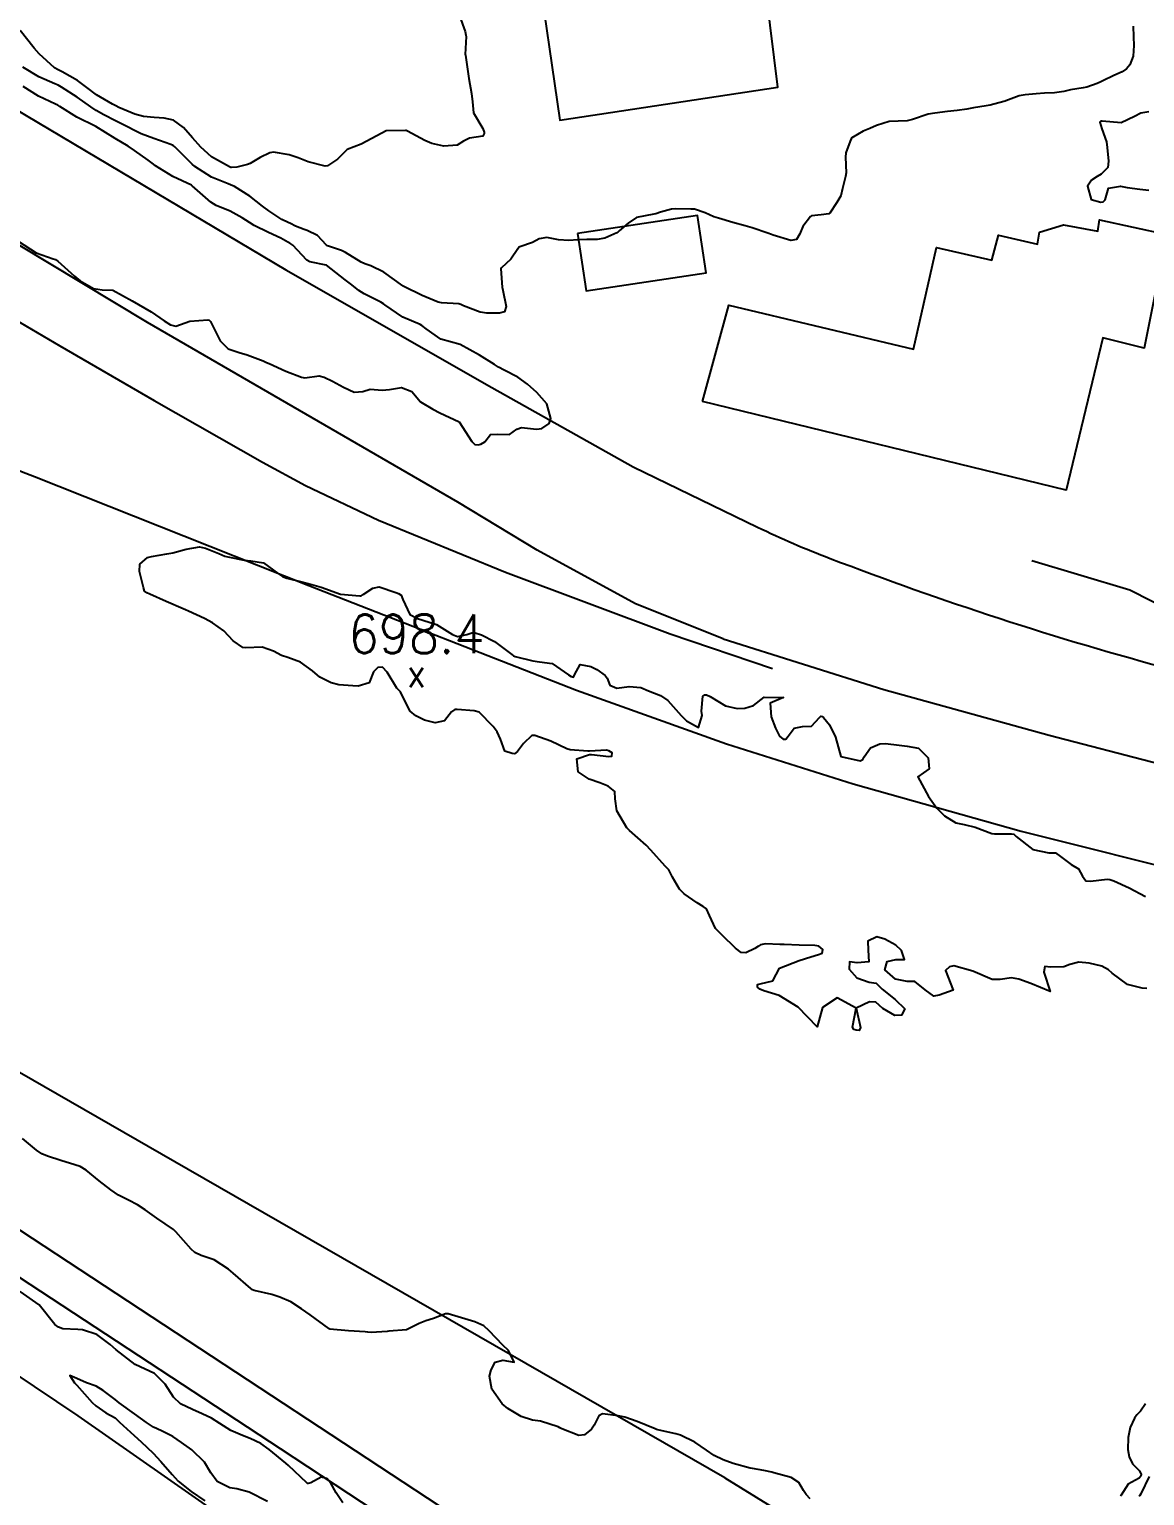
# Model space of a CAD drawing. Header units: metres. Extents: x 286371 to 293043, y 7462578 to 7466404.
# Drawn here: x 286810.2 to 286925.5, y 7465895.7 to 7466047.4 of the extents above; entities that cross this region are included whole.
import ezdxf
from ezdxf.enums import TextEntityAlignment as Align

# ---------------------------------------------------------------- set-up
doc = ezdxf.new("R2010")
doc.units = ezdxf.units.M
doc.header["$MEASUREMENT"] = 0
for name, color, linetype in [('Curvas de Nivel 1m', 11, 'Continuous'), ('Curvas de Nivel 5m', 15, 'Continuous'), ('Divisas', 45, 'Continuous'), ('Edificações', 30, 'Continuous'), ('Linha Férrea', 20, 'Continuous'), ('Pontos Cotados', 45, 'Continuous'), ('Vias primárias', 230, 'Continuous')]:
    doc.layers.add(name, color=color, linetype=linetype)
doc.styles.add('Style-STANDARD', font='STANDARD.shx')

# ---------------------------------------------------------------- blocks, each defined once
blk = doc.blocks.new('ELVTXT_147')
at = {"layer": 'Pontos Cotados', "linetype": 'Continuous', "style": 'Style-STANDARD'}
for s, height, p in [('698.4', 4, (0, 4)), ('x', 3, (0, 0))]:
    blk.add_text(s, height=height, dxfattribs=at).set_placement(p, align=Align.MIDDLE_CENTER)

msp = doc.modelspace()

# ---------------------------------------------------------------- linework, layer by layer
at = {"layer": 'Curvas de Nivel 1m', "flags": 128}
for points, elevation in [([(286854.67, 7466048.82), (286855.23, 7466047.19), (286855.32, 7466046.81), (286855.33, 7466046.7), (286855.25, 7466044.81), (286855.26, 7466044.75), (286855.55, 7466042.81), (286855.61, 7466042.35), (286855.89, 7466040.8), (286856, 7466039.92), (286856.1, 7466038.8), (286857.08, 7466037.18), (286857.21, 7466036.78), (286857.21, 7466036.65), (286857.07, 7466036.38), (286855.69, 7466036.18), (286855.06, 7466035.85), (286854.43, 7466035.45), (286853.05, 7466035.34), (286851.8, 7466035.61), (286851.06, 7466035.94), (286849.28, 7466036.9), (286849.14, 7466036.97), (286849.08, 7466036.98), (286847.07, 7466036.93), (286845.06, 7466035.87), (286844.48, 7466035.55), (286843.04, 7466034.99), (286842.03, 7466034), (286841.02, 7466033.3), (286840.76, 7466033.28), (286839.02, 7466033.73), (286837.98, 7466034.12), (286837.03, 7466034.44), (286835.42, 7466034.72), (286835.04, 7466034.67), (286834.06, 7466034.16), (286833.02, 7466033.55), (286832.74, 7466033.43), (286831.64, 7466033.18), (286831.08, 7466033.12), (286831.01, 7466033.13), (286830.86, 7466033.19), (286829.03, 7466034.24), (286827.91, 7466035.23), (286827.06, 7466036.22), (286826.12, 7466037.26), (286825.09, 7466038.02), (286824.12, 7466038.25), (286823.09, 7466038.31), (286821.98, 7466038.43), (286821.09, 7466038.67), (286819.45, 7466039.36), (286819.11, 7466039.53), (286818.78, 7466039.7), (286817.13, 7466040.67), (286816.12, 7466041.41), (286815.15, 7466042.14), (286813.57, 7466043.04), (286813.17, 7466043.24), (286812.77, 7466043.46), (286811.2, 7466044.89), (286810.69, 7466045.49), (286809.23, 7466047.3)], 699), ([(286924.29, 7466047.76), (286924.33, 7466046.65), (286924.38, 7466045.76), (286924.3, 7466044.65), (286923.95, 7466043.76), (286923.61, 7466043.33), (286923.17, 7466043.03), (286922.31, 7466042.65), (286921.16, 7466042.11), (286920.95, 7466042.01), (286920.57, 7466041.81), (286919.53, 7466041.44), (286919.15, 7466041.38), (286917.83, 7466041.17), (286917.14, 7466041), (286916.17, 7466040.85), (286915.14, 7466040.81), (286914.27, 7466040.77), (286913.13, 7466040.65), (286912.53, 7466040.54), (286911.13, 7466040.04), (286911.07, 7466040.01), (286910.92, 7466039.96), (286909.51, 7466039.58), (286909.12, 7466039.51), (286907.79, 7466039.32), (286907.11, 7466039.18), (286906.1, 7466039.04), (286905.11, 7466038.94), (286903.81, 7466038.77), (286903.1, 7466038.64), (286901.5, 7466038.11), (286901.09, 7466037.99), (286900.94, 7466037.97), (286899.09, 7466037.88), (286897.77, 7466037.48), (286897.08, 7466037.18), (286896.38, 7466036.88), (286895.23, 7466036.2), (286895.16, 7466036.11), (286895.06, 7466035.87), (286894.61, 7466034.64), (286894.56, 7466034.21), (286894.62, 7466032.6), (286894.56, 7466032.21), (286894.25, 7466030.95), (286894.08, 7466030.22), (286893.66, 7466029.52), (286892.95, 7466028.42), (286892.85, 7466028.33), (286892.05, 7466028.25), (286891.06, 7466028.15), (286890.94, 7466028.08), (286890.15, 7466027.05), (286889.85, 7466026.28), (286889.51, 7466025.68), (286888.9, 7466025.59), (286887.09, 7466026.14), (286886.91, 7466026.2), (286886.54, 7466026.33), (286884.92, 7466026.89), (286884.2, 7466027.09), (286882.93, 7466027.46), (286881.44, 7466027.9), (286880.94, 7466028.04), (286880.04, 7466028.43), (286878.95, 7466028.81), (286878.56, 7466028.84), (286876.95, 7466028.87), (286876.59, 7466028.84), (286875.43, 7466028.5), (286874.94, 7466028.34), (286874.74, 7466028.31), (286872.94, 7466027.97), (286872.09, 7466027.39), (286871.17, 7466026.57), (286871.02, 7466026.46), (286870.91, 7466026.39), (286869.68, 7466025.82), (286868.9, 7466025.68), (286867.82, 7466025.7), (286866.9, 7466025.67), (286865.95, 7466025.6), (286864.9, 7466025.67), (286863.69, 7466025.9), (286862.9, 7466025.76), (286862.21, 7466025.39), (286860.89, 7466024.94), (286860.76, 7466024.85), (286860.68, 7466024.73), (286859.95, 7466023.65), (286858.99, 7466022.75), (286858.94, 7466022.66), (286859.06, 7466020.75), (286859.12, 7466020.45), (286859.49, 7466018.74), (286859.32, 7466018.21), (286858.78, 7466018.05), (286857.49, 7466018.07), (286856.78, 7466018.16), (286855.06, 7466018.81), (286854.8, 7466018.95), (286854.59, 7466019.02), (286852.8, 7466019.12), (286852.44, 7466019.21), (286850.81, 7466019.88), (286848.9, 7466020.83), (286848.82, 7466020.87), (286848.78, 7466020.91), (286846.84, 7466022.31), (286845.48, 7466022.96), (286844.86, 7466023.16), (286844.48, 7466023.35), (286842.88, 7466024.35), (286842.44, 7466024.56), (286841.02, 7466025.02), (286840.9, 7466025.1), (286839.98, 7466026.11), (286838.92, 7466026.61), (286838.58, 7466026.72), (286837.7, 7466027.08), (286837.18, 7466027.34), (286836.93, 7466027.44), (286836.27, 7466027.76), (286834.95, 7466028.64), (286834.28, 7466029.13), (286832.97, 7466030.16), (286831.38, 7466031.18), (286830.99, 7466031.35), (286830.74, 7466031.43), (286829, 7466032.12), (286827.3, 7466033.24), (286827.02, 7466033.49), (286825.21, 7466035.27), (286825.05, 7466035.41), (286824.82, 7466035.5), (286823.06, 7466036.13), (286821.76, 7466036.63), (286821.07, 7466036.96), (286820.32, 7466037.35), (286819.08, 7466037.98), (286817.89, 7466038.59), (286817.1, 7466039.02), (286816.53, 7466039.4), (286815.12, 7466040.4), (286813.5, 7466041.45), (286813.15, 7466041.65), (286812.81, 7466041.79), (286811.16, 7466042.53), (286809.51, 7466043.51)], 698), ([(286809.02, 7466025.51), (286810.88, 7466024.3), (286812.63, 7466023.7), (286812.87, 7466023.63), (286813.13, 7466023.45), (286814.84, 7466021.91), (286815.44, 7466021.42), (286816.82, 7466020.62), (286817.72, 7466020.49), (286818.82, 7466020.43), (286820.8, 7466019.33), (286822.79, 7466018.21), (286824.13, 7466017.28), (286824.77, 7466016.86), (286825.32, 7466016.71), (286826.77, 7466017.24), (286828.63, 7466017.37), (286828.78, 7466017.35), (286828.92, 7466017.21), (286829.05, 7466016.93), (286829.91, 7466015.2), (286830.73, 7466014.39), (286831.89, 7466014), (286832.71, 7466013.77), (286834.35, 7466013.13), (286834.7, 7466012.98), (286834.96, 7466012.86), (286836.69, 7466012.06), (286838.31, 7466011.44), (286838.68, 7466011.39), (286840.13, 7466011.59), (286840.68, 7466011.44), (286841.52, 7466011.02), (286842.66, 7466010.4), (286843.76, 7466009.88), (286844.66, 7466009.97), (286845.41, 7466010.21), (286846.66, 7466010.11), (286847.41, 7466010.18), (286848.67, 7466010.37), (286849.74, 7466009.97), (286850.64, 7466008.88), (286851.89, 7466008.12), (286852.63, 7466007.74), (286854.61, 7466006.81), (286855.94, 7466004.79), (286856.25, 7466004.47), (286856.58, 7466004.44), (286856.86, 7466004.5), (286857.28, 7466004.77), (286857.86, 7466005.5), (286858.6, 7466005.56), (286859.82, 7466005.51), (286860.6, 7466006.06), (286861.08, 7466006.25), (286862.6, 7466006.05), (286863.17, 7466006.12), (286863.93, 7466006.67), (286864.11, 7466007.18), (286863.67, 7466008.68), (286862.66, 7466009.85), (286861.69, 7466010.71), (286860.68, 7466011.43), (286859.26, 7466012.18), (286858.7, 7466012.48), (286858.26, 7466012.76), (286856.72, 7466013.72), (286854.73, 7466014.81), (286852.74, 7466015.38), (286851.2, 7466016.43), (286850.76, 7466016.78), (286850.59, 7466016.88), (286848.78, 7466017.64), (286846.93, 7466018.93), (286846.8, 7466019.04), (286846.53, 7466019.21), (286844.81, 7466020.06), (286844.25, 7466020.41), (286843.53, 7466020.99), (286842.83, 7466021.51), (286840.91, 7466023.03), (286840.88, 7466023.05), (286839.18, 7466023.37), (286838.87, 7466023.54), (286837.44, 7466025.09), (286837.1, 7466025.3), (286836.9, 7466025.41), (286836.2, 7466025.81), (286834.91, 7466026.4), (286833.41, 7466027.15), (286832.93, 7466027.44), (286832.17, 7466027.94), (286830.95, 7466028.63), (286829.49, 7466029.21), (286828.96, 7466029.54), (286827.01, 7466031.24), (286826.98, 7466031.27), (286826.93, 7466031.3), (286825, 7466032.21), (286823.24, 7466033.3), (286823.02, 7466033.47), (286822.46, 7466033.88), (286821.04, 7466034.9), (286820.4, 7466035.34), (286819.06, 7466036.15), (286817.07, 7466037.39), (286815.09, 7466038.33), (286813.35, 7466039.45), (286813.12, 7466039.6), (286812.87, 7466039.7), (286811.13, 7466040.5), (286809.54, 7466041.51)], 697), ([(286925.93, 7466038.91), (286925.1, 7466038.76), (286924.45, 7466038.4), (286923.08, 7466037.77), (286921.09, 7466037.93), (286920.97, 7466037.92), (286920.86, 7466037.81), (286921.07, 7466037.14), (286921.55, 7466035.8), (286921.62, 7466035.22), (286921.76, 7466033.79), (286921.67, 7466033.14), (286921, 7466032.46), (286920.59, 7466032.22), (286920.01, 7466031.82), (286919.59, 7466031.22), (286919.98, 7466029.82), (286920.96, 7466029.55), (286921.19, 7466029.57), (286921.41, 7466029.8), (286921.76, 7466031.01), (286922.99, 7466031.19), (286923.67, 7466031.08), (286924.98, 7466030.88), (286925.91, 7466030.8)], 697), ([(286925.72, 7465948.19), (286925.23, 7465948.23), (286923.73, 7465948.63), (286922.15, 7465949.79), (286921.75, 7465950.15), (286921.06, 7465950.5), (286919.76, 7465950.84), (286918.68, 7465950.92), (286917.76, 7465950.7), (286917.15, 7465950.46), (286915.75, 7465950.42), (286915.16, 7465950.49), (286915.08, 7465949.89), (286915.71, 7465947.88), (286913.73, 7465948.72), (286912.5, 7465949.16), (286911.73, 7465949.3), (286910.56, 7465949.13), (286909.73, 7465949.12), (286907.74, 7465950), (286905.75, 7465950.54), (286905.33, 7465950.46), (286904.91, 7465950.05), (286905.71, 7465948.03), (286904.26, 7465947.5), (286903.7, 7465947.41), (286902.79, 7465948.08), (286901.73, 7465948.93), (286900.93, 7465948.91), (286899.73, 7465949.18), (286898.63, 7465950.14), (286898.88, 7465951.01), (286899.76, 7465951.19), (286900.68, 7465951.19), (286900.34, 7465952.12), (286899.78, 7465952.67), (286898.63, 7465953.31), (286897.8, 7465953.53), (286896.86, 7465953.11), (286896.92, 7465952.17), (286896.97, 7465950.96), (286895.76, 7465950.86), (286894.98, 7465950.97), (286894.94, 7465950.2), (286895.73, 7465949.29), (286897.02, 7465948.87), (286897.72, 7465948.76), (286898.36, 7465948.14), (286899.7, 7465947.06), (286900.69, 7465946.11), (286900.36, 7465945.43), (286899.67, 7465945.41), (286898.42, 7465946.14), (286897.69, 7465946.78), (286897.03, 7465946.83), (286895.68, 7465946.18), (286896.1, 7465944.18), (286895.98, 7465943.85), (286895.65, 7465943.89), (286895.43, 7465943.97), (286895.28, 7465944.19), (286895.68, 7465946.18), (286893.7, 7465947.22), (286892.18, 7465946.24), (286891.65, 7465944.25), (286889.68, 7465946.28), (286887.71, 7465947.49), (286886.11, 7465947.95), (286885.72, 7465948.12), (286885.48, 7465948.35), (286885.45, 7465948.63), (286885.73, 7465948.68), (286887.05, 7465949.01), (286887.75, 7465950.31), (286889.77, 7465951.11), (286890.99, 7465951.47), (286891.78, 7465951.71), (286892.15, 7465951.86), (286892.23, 7465952.24), (286891.79, 7465952.57), (286891.39, 7465952.65), (286889.79, 7465952.68), (286888.23, 7465952.74), (286887.79, 7465952.77), (286886.29, 7465952.84), (286885.79, 7465952.72), (286885.56, 7465952.57), (286885.2, 7465952.35), (286884.25, 7465951.89), (286883.78, 7465951.91), (286883.18, 7465952.38), (286881.8, 7465953.71), (286881.11, 7465954.41), (286880.5, 7465955.76), (286880.19, 7465956.43), (286879.85, 7465956.7), (286879.24, 7465957.06), (286877.87, 7465958), (286877.39, 7465958.47), (286876.67, 7465959.71), (286876.29, 7465960.49), (286875.91, 7465960.87), (286874.43, 7465962.52), (286873.94, 7465963.04), (286872.24, 7465964.55), (286871.97, 7465964.84), (286870.92, 7465966.57), (286870.74, 7465967.84), (286870.72, 7465968.57), (286870.04, 7465969.15), (286869.15, 7465969.49), (286868.05, 7465969.87), (286866.91, 7465970.63), (286866.77, 7465971.95), (286868.09, 7465972.42), (286868.3, 7465972.41), (286870.09, 7465972.21), (286870.41, 7465972.25), (286870.44, 7465972.58), (286870.1, 7465972.79), (286869.84, 7465972.85), (286868.1, 7465972.77), (286867.94, 7465972.77), (286866.1, 7465972.88), (286865.76, 7465972.99), (286864.11, 7465973.79), (286862.43, 7465974.38), (286862.12, 7465974.36), (286861.27, 7465973.56), (286860.65, 7465972.73), (286860.33, 7465972.49), (286860.09, 7465972.51), (286859.35, 7465972.75), (286858.89, 7465973.98), (286858.54, 7465974.76), (286858.13, 7465975.31), (286856.69, 7465976.79), (286856.16, 7465976.94), (286854.4, 7465977.07), (286854.16, 7465977.05), (286853.82, 7465976.83), (286853.09, 7465975.89), (286852.14, 7465975.67), (286851.04, 7465975.97), (286850.15, 7465976.42), (286849.56, 7465976.89), (286849.08, 7465977.81), (286848.57, 7465978.91), (286848.36, 7465979.09), (286848.19, 7465979.26), (286847.17, 7465980.93), (286846.71, 7465981.43), (286846.22, 7465981.42), (286845.75, 7465980.95), (286845.32, 7465979.83), (286844.19, 7465979.49), (286843.64, 7465979.53), (286842.19, 7465979.63), (286841.4, 7465979.81), (286840.2, 7465980.41), (286839.45, 7465981.05), (286838.23, 7465981.97), (286836.89, 7465982.43), (286836.25, 7465982.66), (286835.41, 7465983.11), (286834.26, 7465983.52), (286832.56, 7465983.46), (286832.26, 7465983.48), (286831.26, 7465984.17), (286830.28, 7465985.19), (286829.11, 7465986.02), (286828.3, 7465986.49), (286826.62, 7465987.25), (286826.32, 7465987.38), (286826.1, 7465987.47), (286824.33, 7465988.25), (286822.64, 7465989.01), (286822.34, 7465989.13), (286822.09, 7465989.32), (286821.99, 7465989.68), (286821.58, 7465991.33), (286821.61, 7465992.1), (286822.4, 7465992.78), (286822.8, 7465992.9), (286824.4, 7465993.17), (286825, 7465993.27), (286826.41, 7465993.64), (286827.76, 7465993.88), (286828.41, 7465993.75), (286829.76, 7465993.19), (286830.4, 7465992.94), (286830.72, 7465992.86), (286832.39, 7465992.53), (286833.08, 7465992.45), (286834.39, 7465992.24), (286835.94, 7465991.1), (286836.37, 7465990.81), (286836.8, 7465990.65), (286838.36, 7465990.27), (286839.4, 7465990.01), (286840.35, 7465989.73), (286842.34, 7465989), (286844.34, 7465988.83), (286844.48, 7465988.83), (286844.71, 7465988.97), (286845.68, 7465989.62), (286846.35, 7465989.74), (286848.07, 7465989.18), (286848.34, 7465989.08), (286848.63, 7465988.91), (286848.8, 7465988.43), (286849.51, 7465986.9), (286850.3, 7465986.48), (286850.88, 7465986.29), (286852.29, 7465985.86), (286853.93, 7465984.83), (286854.27, 7465984.67), (286854.46, 7465984.63), (286855.41, 7465984.81), (286856.05, 7465985.02), (286856.28, 7465985.01), (286856.94, 7465984.78), (286858.26, 7465984.11), (286860.06, 7465982.74), (286860.24, 7465982.63), (286860.42, 7465982.56), (286862.24, 7465982.11), (286862.92, 7465982.01), (286864.23, 7465981.81), (286865.93, 7465980.65), (286866.21, 7465980.48), (286866.43, 7465980.42), (286866.55, 7465980.64), (286867.13, 7465981.73), (286868.23, 7465981.5), (286868.84, 7465981.22), (286869.73, 7465980.58), (286869.92, 7465980.29), (286870.2, 7465979.58), (286870.91, 7465979.28), (286872.2, 7465979.46), (286873.39, 7465979.33), (286874.19, 7465979.01), (286875.42, 7465978.5), (286876.18, 7465977.98), (286877.56, 7465976.46), (286878.14, 7465975.88), (286879.36, 7465975.2), (286879.75, 7465976.43), (286879.69, 7465976.89), (286879.81, 7465978.43), (286880.02, 7465978.59), (286880.19, 7465978.58), (286880.56, 7465978.42), (286882.17, 7465977.46), (286883.36, 7465977.18), (286884.16, 7465977.21), (286885.04, 7465977.48), (286886.17, 7465978.33), (286888.17, 7465978.3), (286886.78, 7465977.71), (286886.89, 7465976.32), (286887.33, 7465975.12), (286887.74, 7465974.31), (286888.11, 7465974.01), (286888.41, 7465974), (286888.63, 7465974.3), (286889.27, 7465975.15), (286890.13, 7465975.29), (286891.05, 7465975.34), (286891.87, 7465976.25), (286892.03, 7465976.37), (286892.15, 7465976.34), (286892.28, 7465976.24), (286892.9, 7465975.47), (286893.53, 7465974.22), (286894.08, 7465972.21), (286896.08, 7465971.77), (286896.35, 7465971.91), (286896.49, 7465972.18), (286897.16, 7465973.1), (286898.1, 7465973.52), (286898.69, 7465973.56), (286900.1, 7465973.39), (286900.94, 7465973.28), (286902.1, 7465973.05), (286903.1, 7465972.08), (286903.22, 7465970.93), (286902.05, 7465970.09), (286903.15, 7465968.08), (286904.01, 7465966.87), (286904.8, 7465966.05), (286905.98, 7465965.35), (286906.83, 7465965.17), (286907.98, 7465964.89), (286909.7, 7465964.25), (286909.97, 7465964.19), (286911.71, 7465964.2), (286911.97, 7465964.16), (286912.21, 7465963.94), (286913.93, 7465962.59), (286915.58, 7465962.24), (286915.93, 7465962.24), (286916.27, 7465962.22), (286916.78, 7465961.87), (286917.91, 7465961.02), (286918.66, 7465960.59), (286919.07, 7465959.83), (286919.4, 7465959.33), (286919.89, 7465959.3), (286921.61, 7465959.51), (286921.89, 7465959.49), (286922.32, 7465959.35), (286923.88, 7465958.63), (286925.57, 7465957.73)], 698), ([(286890.91, 7465895.39), (286890.5, 7465895.85), (286890.23, 7465896.27), (286889.73, 7465897.08), (286888.94, 7465897.63), (286887.17, 7465898.1), (286886.95, 7465898.15), (286886.13, 7465898.34), (286884.96, 7465898.55), (286884.72, 7465898.59), (286882.96, 7465899.07), (286881.93, 7465899.44), (286880.98, 7465899.89), (286880.2, 7465900.43), (286879, 7465901.28), (286877.49, 7465901.99), (286877.01, 7465902.12), (286875.29, 7465902.5), (286875.03, 7465902.59), (286874.88, 7465902.66), (286873.04, 7465903.41), (286871.75, 7465903.85), (286871.05, 7465904.01), (286869.44, 7465904.2), (286869.05, 7465904.01), (286868.59, 7465903.04), (286868.32, 7465902.61), (286867.59, 7465902.04), (286867.01, 7465901.97), (286865.22, 7465902.65), (286865.03, 7465902.75), (286864.84, 7465902.85), (286863.04, 7465903.43), (286862.19, 7465903.55), (286861.04, 7465903.92), (286859.67, 7465904.74), (286859.06, 7465905.25), (286857.99, 7465906.76), (286857.75, 7465908.11), (286857.93, 7465908.76), (286858.35, 7465909.53), (286859.13, 7465909.76), (286860.3, 7465909.55), (286859.71, 7465910.74), (286859.15, 7465911.29), (286857.74, 7465912.77), (286857.18, 7465913.31), (286856.24, 7465913.73), (286855.19, 7465914.03), (286853.47, 7465914.56), (286853.2, 7465914.56), (286851.97, 7465914.07), (286851.19, 7465913.83), (286850.49, 7465913.56), (286849.17, 7465912.89), (286847.35, 7465912.74), (286847.17, 7465912.72), (286845.52, 7465912.6), (286845.17, 7465912.64), (286844.89, 7465912.68), (286843.17, 7465912.77), (286841.25, 7465912.95), (286841.17, 7465912.99), (286841.13, 7465913.03), (286839.2, 7465914.44), (286838.33, 7465915.07), (286837.22, 7465915.78), (286836.07, 7465916.27), (286835.24, 7465916.54), (286833.43, 7465916.96), (286833.24, 7465917.03), (286833.08, 7465917.15), (286831.27, 7465918.76), (286830.76, 7465919.18), (286829.29, 7465920.14), (286827.93, 7465920.59), (286827.3, 7465920.89), (286826.91, 7465921.24), (286825.33, 7465923.04), (286825.08, 7465923.27), (286823.35, 7465924.43), (286822.14, 7465925.31), (286821.37, 7465925.83), (286820.42, 7465926.3), (286819.39, 7465926.83), (286818.6, 7465927.37), (286817.41, 7465928.32), (286816.04, 7465929.41), (286815.43, 7465929.79), (286814.89, 7465929.97), (286813.44, 7465930.4), (286812.07, 7465930.85), (286811.46, 7465931.11), (286810.92, 7465931.48), (286809.48, 7465932.68)], 697), ([(286842.61, 7465895), (286841.89, 7465896.04), (286841.36, 7465897.02), (286840.94, 7465897.51), (286840.34, 7465897.64), (286839.28, 7465897.05), (286839, 7465896.99), (286838.93, 7465897.01), (286838.88, 7465897.06), (286836.96, 7465898.85), (286836.69, 7465899.09), (286834.99, 7465900.52), (286834.1, 7465901.13), (286833, 7465901.66), (286832.21, 7465901.95), (286831.01, 7465902.49), (286829.86, 7465903.19), (286829.03, 7465903.76), (286828.05, 7465904.21), (286827.05, 7465904.65), (286825.8, 7465905.25), (286825.07, 7465905.91), (286824.23, 7465907.28), (286823.11, 7465908.36), (286821.12, 7465909.32), (286819.15, 7465910.81), (286818.54, 7465911.36), (286817.17, 7465912.42), (286815.69, 7465912.9), (286815.18, 7465912.94), (286813.63, 7465912.99), (286813.18, 7465913.17), (286812.83, 7465913.45), (286811.21, 7465915.47), (286809.23, 7465916.86)], 696), ([(286925.57, 7465905.22), (286925.06, 7465904.47), (286924.69, 7465904.1), (286924.44, 7465903.74), (286924.01, 7465902.77), (286923.78, 7465901.75), (286923.76, 7465900.52), (286923.89, 7465899.76), (286924.24, 7465899.03), (286924.95, 7465898.32), (286925.12, 7465897.91), (286925.1, 7465897.74), (286924.94, 7465897.55), (286923.78, 7465896.91), (286923.07, 7465895.77), (286923, 7465895.68)], 697), ([(286925.95, 7465897.72), (286925.09, 7465895.91), (286924.99, 7465895.74), (286924.91, 7465895.64)], 696)]:
    msp.add_lwpolyline(points, dxfattribs=dict(at, elevation=elevation))
at = {"layer": 'Curvas de Nivel 5m', "elevation": 695, "flags": 128}
msp.add_lwpolyline([(286834.82, 7465895.12), (286832.92, 7465896.1), (286831.64, 7465896.45), (286830.92, 7465896.56), (286829.59, 7465897.19), (286828.95, 7465898.11), (286828.29, 7465899.21), (286826.98, 7465900.49), (286825.92, 7465901.25), (286825, 7465901.84), (286823.85, 7465902.45), (286823.02, 7465902.82), (286822.3, 7465903.31), (286821.05, 7465904.2), (286819.47, 7465905.35), (286819.07, 7465905.67), (286817.83, 7465906.63), (286817.09, 7465907.06), (286816.1, 7465907.4), (286815.1, 7465907.85), (286814.38, 7465908.15), (286814.86, 7465907.42), (286815.09, 7465907.15), (286816.67, 7465905.39), (286817.06, 7465905.02), (286818.1, 7465904.32), (286819.04, 7465903.79), (286819.51, 7465903.35), (286821.01, 7465901.96), (286821.73, 7465901.31), (286822.98, 7465900.14), (286823.79, 7465899.28), (286824.94, 7465897.91), (286825.57, 7465897.25), (286826.92, 7465896.16), (286828.34, 7465895.21)], dxfattribs=at)
at = {"layer": 'Divisas'}
for points in [[(286882.09, 7465897.59), (286826.61, 7465929.49), (286795.6, 7465947.29), (286765.09, 7465963.12), (286764.02, 7465961.55), (286741.75, 7465975.41), (286711.56, 7465995.32), (286712.74, 7465999.06)], [(286881.14, 7465855.88), (286851.28, 7465878.79), (286815.23, 7465904.01), (286783.89, 7465925.04), (286760.87, 7465940.33), (286744.64, 7465952.38), (286725.86, 7465967.03), (286722.07, 7465961.23)], [(286882.09, 7465897.59), (286915.64, 7465876.86), (286925.33, 7465891.18)]]:
    msp.add_lwpolyline(points, dxfattribs=at)
at = {"layer": 'Edificações'}
for points in [[(286881.33, 7466091.96), (286857.68, 7466088.54), (286865.03, 7466038.04), (286887.56, 7466041.46)], [(286866.87, 7466026.32), (286867.75, 7466020.39), (286880.15, 7466022.25), (286879.26, 7466028.18)], [(286879.79, 7466008.92), (286882.51, 7466018.9), (286901.58, 7466014.34), (286903.96, 7466024.87), (286909.7, 7466023.55), (286910.38, 7466026.13), (286914.4, 7466025.19), (286914.62, 7466026.46), (286917.1, 7466027.22), (286920.66, 7466026.55), (286920.84, 7466027.72), (286927.79, 7466026.19), (286925.44, 7466014.43), (286921.16, 7466015.51), (286917.37, 7465999.76)]]:
    msp.add_lwpolyline(points, close=True, dxfattribs=at)
at = {"layer": 'Linha Férrea'}
for points in [[(286381.9, 7466191.54, -0.034817), (286483.63, 7466136.23), (286637.59, 7466036.03), (286881.46, 7465875.71), (287117.31, 7465719.49, 0.005418), (287238.16, 7465637.94, 0.010292), (287320.61, 7465583.02, 0.018788), (287399.32, 7465533.46, 0.057979), (287521.87, 7465481.39), (287711.72, 7465426.48, -0.002898), (287879.49, 7465377.76), (287927.28, 7465363.25), (287977.96, 7465347.67), (288011.31, 7465337.66), (288037.94, 7465330.83), (288090.19, 7465315.26), (288107.16, 7465310.12)], [(287835.18, 7465381.47, 0.010304), (287693.16, 7465427.51), (287537.99, 7465472.45, -0.040382), (287441.99, 7465506.86, -0.042368), (287320.57, 7465578.57, -0.008489), (287246.96, 7465627.06, -0.004773), (287110.87, 7465718.76), (286883.88, 7465869.13), (286836.14, 7465900.58), (286681.72, 7466001.99, 0.002623), (286488.21, 7466128.28, 0.036116), (286381.9, 7466186.94, 0.036116)]]:
    msp.add_lwpolyline(points, format="xyb", dxfattribs=at)
at = {"layer": 'Vias primárias'}
for points in [[(286808.57, 7466039.27), (286836.69, 7466022.54), (286858.01, 7466010.36), (286872.6, 7466002.16)], [(286881.9, 7465984.39), (286872.84, 7465988.01), (286862.69, 7465993.56), (286854.48, 7465998.51), (286822.4, 7466017.09), (286798.9, 7466031.23)], [(286798.64, 7466023.32), (286813.33, 7466014.7), (286823.1, 7466009.04), (286834.3, 7466002.64), (286838.75, 7466000.24), (286846.29, 7465996.64), (286859.42, 7465991.28), (286876.45, 7465984.88), (286887, 7465981.29)], [(286881.9, 7465984.39), (286898.52, 7465979.15), (286915.63, 7465974.41), (286938.45, 7465968.49), (286968.72, 7465960.23), (287007.87, 7465949.93), (287040.45, 7465941.13), (287068.56, 7465933.5), (287101.96, 7465924.44), (287120.1, 7465920.73), (287148.76, 7465914.6), (287176.02, 7465908.1), (287205.8, 7465900.51), (287214.57, 7465898.22)]]:
    msp.add_lwpolyline(points, dxfattribs=at)
for points in [[(286697.59, 7465939.91), (286683.72, 7465894.48, -0.142776), (286680.78, 7465889.99, -0.369059), (286676.97, 7465889.99, -0.29096), (286676.26, 7465892.29), (286683.41, 7465916.86), (286691.66, 7465943.62), (286699.6, 7465969.49), (286706.64, 7465990.92), (286715.34, 7466019.97), (286717.91, 7466028.31, -0.065495), (286719.58, 7466031.94, -0.284406), (286723.59, 7466033.9, -0.070147), (286729.48, 7466032.47, 0.013251), (286745.02, 7466026.75), (286763.02, 7466019.76), (286780.05, 7466012.99), (286810.7, 7466001.17), (286839.07, 7465989.88), (286866.74, 7465979.05), (286882.25, 7465973.52)], [(286872.6, 7466002.16), (286885.46, 7465995.94, 0.021145), (286892.97, 7465992.7, 0.012598), (286910.44, 7465986.51, 0.013734), (286928.53, 7465981.15, 0.002099), (286947.63, 7465976.15), (286939.51, 7465981.06), (286928.36, 7465987.16), (286923.95, 7465989.4), (286913.83, 7465992.46)], [(286882.25, 7465973.52), (286895.34, 7465969.38), (286912.72, 7465964.48), (286931.71, 7465959.71), (286954.9, 7465953.72), (286980.89, 7465946.76), (287007.21, 7465939.69), (287031.85, 7465932.87), (287049.85, 7465927.96), (287066.4, 7465923.38), (287079.58, 7465919.54), (287097.4, 7465914.68), (287120.31, 7465908.6), (287137.52, 7465904.2, -0.017533), (287151.08, 7465900.22, -0.029487), (287161.03, 7465896.26, -0.002153), (287166.27, 7465893.77, -0.03082), (287177.58, 7465887.47, -0.001333), (287183.52, 7465883.64, -0.017453), (287189.74, 7465879.29, -0.025968), (287197.5, 7465872.79, -0.002771)]]:
    msp.add_lwpolyline(points, format="xyb", dxfattribs=at)

# ---------------------------------------------------------------- block references
at = {"layer": 'Pontos Cotados', "linetype": 'Continuous'}
msp.add_blockref('ELVTXT_147', (286850.21, 7465980.88, 698.41), dxfattribs=at)

doc.saveas('drawing.dxf')
